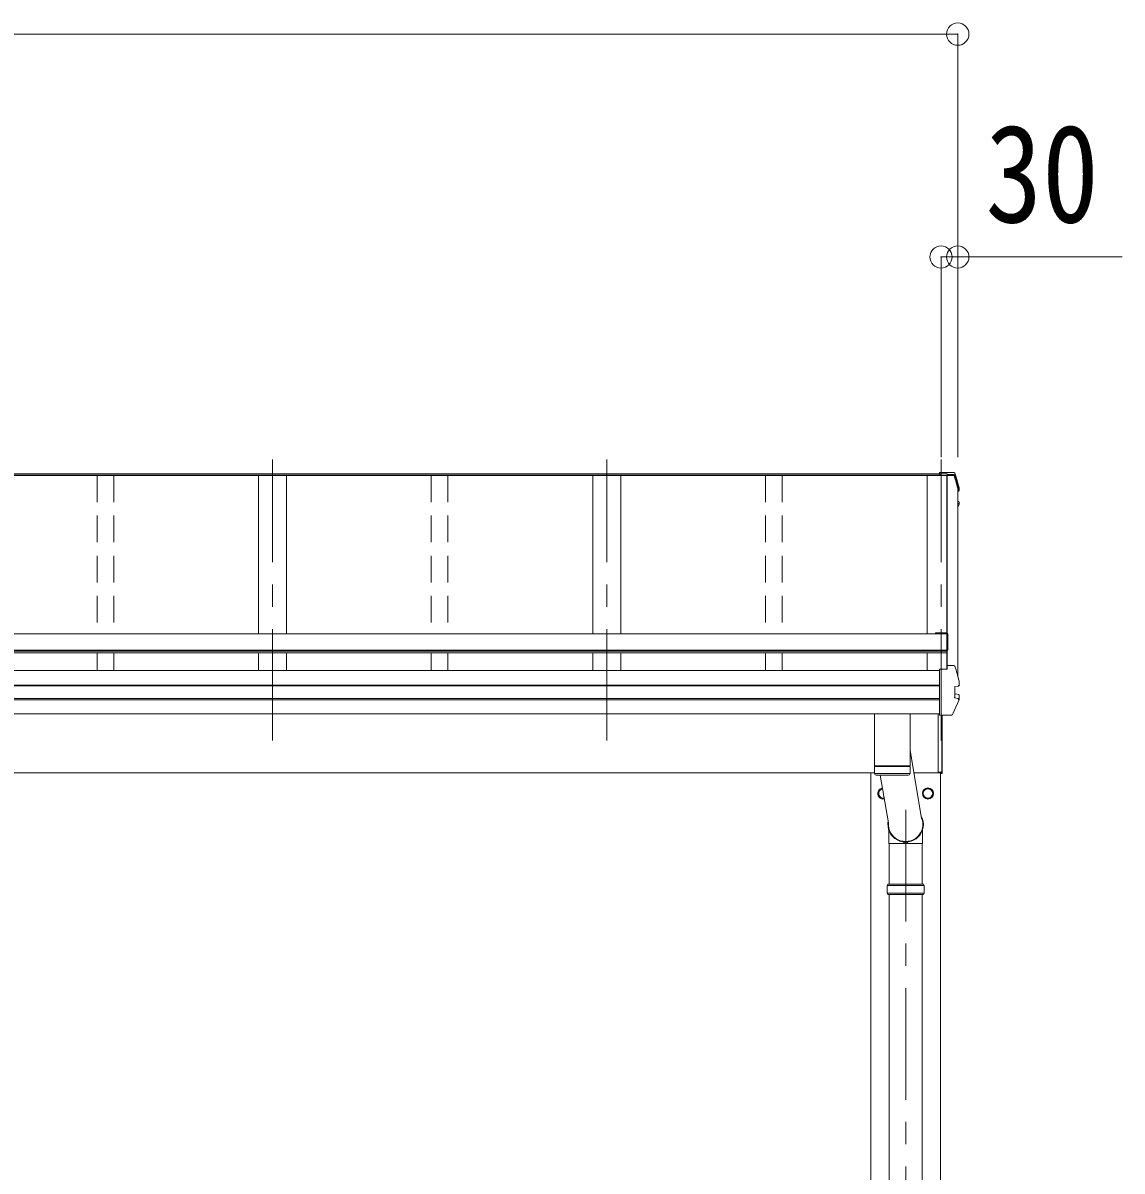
# Model space of a CAD drawing. Units: millimetres at full size, sheet at 1:40; details may follow other scales. Extents: x -11243 to 11243, y -7760 to 7760.
# Drawn here: x -3667 to -1694, y -2683 to -622 of the extents above; entities that cross this region are included whole.
import ezdxf
from ezdxf.enums import TextEntityAlignment as Align

# ---------------------------------------------------------------- set-up
doc = ezdxf.new("R2010")
doc.units = ezdxf.units.MM
doc.header["$LTSCALE"] = 40
doc.header["$PDMODE"] = 32
doc.header["$PDSIZE"] = 40
doc.linetypes.add('CHAIN1', pattern=[8, 5, -1, 1, -1])
doc.linetypes.add('DASHED1', pattern=[1.8, 1.2, -0.6])
doc.layers.add('0-3_ELV2', color=7, linetype='Continuous', lineweight=9)
doc.layers.add('0-6_OTH_LINE', color=6, linetype='Continuous', lineweight=9)
doc.styles.add('ＭＳ ゴシック', font='')
doc.styles.get('ＭＳ ゴシック').set_extended_font_data('MS Gothic')

msp = doc.modelspace()

# ---------------------------------------------------------------- linework, layer by layer
at = {"layer": '0-3_ELV2', "color": 6}
for p, q in [((-1989.18, -642.29), (-1989.18, -1401.29)), ((-2019.18, -1042.29), (-2019.18, -1401.29)), ((-1989.18, -1042.29), (-1989.18, -1401.29)), ((-1694.3, -1042.29), (-1989.18, -1042.29))]:
    msp.add_line(p, q, dxfattribs=at)
at = {"layer": '0-3_ELV2', "color": 5, "linetype": 'CHAIN1'}
for p, q in [((-3219.18, -1910.12), (-3219.18, -1405.94)), ((-2619.18, -1910.12), (-2619.18, -1405.94)), ((-2019.18, -1910.12), (-2019.18, -1405.94)), ((-2082.68, -5434.64), (-2082.68, -1999.08))]:
    msp.add_line(p, q, dxfattribs=at)
at = {"layer": '0-3_ELV2', "color": 4}
for p, q in [((-2019.18, -1433.56), (-7419.18, -1433.56)), ((-2019.18, -1434.46), (-7419.18, -1434.46)), ((-2022.18, -1431.29), (-7416.18, -1431.29)), ((-3244.18, -1434.38), (-3244.18, -1718.64)), ((-3194.18, -1434.38), (-3194.18, -1718.64)), ((-2644.18, -1434.38), (-2644.18, -1718.64)), ((-2594.18, -1434.38), (-2594.18, -1718.64)), ((-2044.18, -1434.38), (-2044.18, -1718.64)), ((-2044.18, -1434.47), (-1995.74, -1434.47)), ((-1997.17, -1429.21), (-2022.18, -1429.21)), ((-2022.18, -1433.56), (-2022.18, -1429.21)), ((-2022.18, -1431.73), (-2007.98, -1431.73)), ((-2019.18, -1434.23), (-2008.36, -1434.23)), ((-2008.88, -1434.47), (-2008.88, -1781.76)), ((-2007.98, -1431.73), (-2008.36, -1434.23)), ((-2008.28, -1434.47), (-2008.28, -1777.81)), ((-2007.98, -1432.82), (-2008.2, -1434.32)), ((-2008.2, -1434.32), (-2008.2, -1433.97)), ((-2008.2, -1434.32), (-1995.79, -1434.32)), ((-2007.98, -1432.82), (-2007.98, -1431.73)), ((-1995.93, -1432.82), (-2007.98, -1432.82)), ((-1997.17, -1429.21), (-1997.17, -1429.2)), ((-1997.17, -1429.21), (-1997.17, -1429.21)), ((-1989.18, -1457.83), (-1989.18, -1794.61)), ((-1989.18, -1460.78), (-1988.49, -1460.65)), ((-1989.18, -1461.13), (-1988.41, -1460.98)), ((-1987.92, -1462.41), (-1989.18, -1462.66)), ((-1986.86, -1461.14), (-1986.86, -1457.09)), ((-1989.18, -1480.54), (-1988.35, -1480.64)), ((-1988.34, -1480.64), (-1988.35, -1480.64)), ((-1986.76, -1486.17), (-1986.76, -1482.11)), ((-1989.18, -1484.63), (-1987.81, -1484.9)), ((-1989.18, -1486.16), (-1988.34, -1486.32)), ((-2009.08, -1718.77), (-7429.28, -1718.77)), ((-2029.08, -1716.62), (-2009.08, -1716.62)), ((-2029.08, -1716.62), (-2029.08, -1718.78)), ((-2029.08, -1718.15), (-2009.08, -1718.15)), ((-2009.08, -1752.66), (-2009.08, -1718.15)), ((-2007.08, -1718.62), (-2007.08, -1748.08)), ((-2009.08, -1747.81), (-7429.28, -1747.81)), ((-2009.08, -1749.55), (-7429.28, -1749.55)), ((-2009.08, -1748.08), (-2007.08, -1748.08)), ((-2009.08, -1752.66), (-7429.28, -1752.66)), ((-3244.18, -1752.66), (-3244.18, -1784.29)), ((-3194.18, -1752.66), (-3194.18, -1784.29)), ((-2644.18, -1752.66), (-2644.18, -1784.29)), ((-2594.18, -1752.66), (-2594.18, -1784.29)), ((-2044.18, -1752.66), (-2044.18, -1784.14)), ((-2022.18, -1784.29), (-7416.18, -1784.29)), ((-2022.18, -1782.43), (-2022.18, -1782.11)), ((-2022.18, -1783.73), (-2022.18, -1782.43)), ((-2022.18, -1863.66), (-2022.18, -1783.73)), ((-2008.93, -1782.11), (-2008.2, -1777.33)), ((-2008.91, -1782.11), (-2008.36, -1778.43)), ((-2008.36, -1782.11), (-2008.36, -1778.43)), ((-2008.2, -1776.98), (-2007.98, -1775.48)), ((-2008.2, -1776.98), (-2008.2, -1777.33)), ((-1995.93, -1775.48), (-2007.98, -1775.48)), ((-2022.18, -1810.81), (-7416.18, -1810.81)), ((-2022.18, -1811.7), (-7416.18, -1811.7)), ((-1994.75, -1813.43), (-1988.49, -1812.66)), ((-1988.49, -1812.66), (-1988.49, -1812.66)), ((-1986.86, -1811.18), (-1986.86, -1803.8)), ((-1994.75, -1813.43), (-1994.75, -1813.43)), ((-1988.35, -1834.94), (-1994.75, -1833.25)), ((-1994.75, -1833.25), (-1994.75, -1833.25)), ((-1994.18, -1813.56), (-1994.18, -1832.78)), ((-1987.81, -1827.56), (-1993.77, -1826.4)), ((-1986.76, -1836.23), (-1986.76, -1828.83)), ((-2022.18, -1834.92), (-7416.18, -1834.92)), ((-2022.18, -1836.85), (-7416.18, -1836.85)), ((-1988.35, -1834.94), (-1988.34, -1834.94)), ((-2022.18, -1861.89), (-7416.18, -1861.89)), ((-2024.18, -1861.89), (-2024.18, -1966.72)), ((-2022.18, -1864.53), (-2022.18, -1863.66)), ((-2022.18, -1864.53), (-2001.53, -1864.53)), ((-2017.68, -1969.12), (-2017.68, -1864.53)), ((-2017.18, -1968.72), (-2017.18, -1864.53)), ((-2138.47, -1968.12), (-7419.18, -1968.12)), ((-2145.18, -5268.12), (-2145.18, -1968.12)), ((-2019.18, -1968.12), (-2067.95, -1968.12)), ((-2019.18, -1966.72), (-2024.18, -1966.72)), ((-2020.18, -1968.12), (-2020.18, -5268.12)), ((-2019.18, -1969.22), (-2019.18, -1966.72)), ((-2017.68, -1969.12), (-2017.68, -1969.12)), ((-2017.68, -1969.12), (-2017.67, -1969.18)), ((-2131.27, -2004.87), (-2131.17, -2004.87)), ((-2131.27, -2005.37), (-2131.17, -2005.37)), ((-2051.27, -2004.87), (-2051.17, -2004.87)), ((-2051.27, -2005.37), (-2051.17, -2005.37))]:
    msp.add_line(p, q, dxfattribs=at)
at = {"layer": '0-3_ELV2', "color": 4, "linetype": 'DASHED1'}
for p, q in [((-3534.18, -1434.38), (-3534.18, -1718.77)), ((-3504.18, -1434.38), (-3504.18, -1718.77)), ((-2934.18, -1434.38), (-2934.18, -1718.77)), ((-2904.18, -1434.38), (-2904.18, -1718.77)), ((-2334.18, -1434.38), (-2334.18, -1718.77)), ((-2304.18, -1434.38), (-2304.18, -1718.77)), ((-3534.18, -1752.66), (-3534.18, -1784.29)), ((-3504.18, -1752.66), (-3504.18, -1784.29)), ((-2934.18, -1752.66), (-2934.18, -1784.29)), ((-2904.18, -1752.66), (-2904.18, -1784.29)), ((-2334.18, -1752.66), (-2334.18, -1784.29)), ((-2304.18, -1752.66), (-2304.18, -1784.29))]:
    msp.add_line(p, q, dxfattribs=at)
at = {"layer": '0-3_ELV2'}
for p, q in [((-2138.68, -1955.43), (-2138.68, -1861.89)), ((-2074.68, -1861.89), (-2074.68, -1955.43)), ((-2074.68, -1928.24), (-2054.24, -2049.29)), ((-2138.68, -1955.43), (-2074.68, -1955.43)), ((-2138.68, -1956.43), (-2074.68, -1956.43)), ((-2138.45, -1969.48), (-2138.68, -1956.43)), ((-2134.18, -1955.43), (-2134.16, -1956.43)), ((-2079.18, -1955.43), (-2079.19, -1956.43)), ((-2074.68, -1956.43), (-2074.9, -1969.48)), ((-2074.9, -1969.43), (-2138.45, -1969.43)), ((-2135.45, -1972.43), (-2077.91, -1972.43)), ((-2113.32, -2057.89), (-2128.39, -1972.43)), ((-2052.53, -2094.84), (-2052.53, -2071.04)), ((-2112.53, -2168.12), (-2112.53, -2094.84)), ((-2085.36, -2095.18), (-2086.49, -2092.06)), ((-2079.76, -2094.55), (-2085.59, -2094.55)), ((-2079.99, -2095.18), (-2085.36, -2095.18)), ((-2079.99, -2095.18), (-2078.86, -2092.06)), ((-2052.53, -2094.84), (-2079.87, -2094.84)), ((-2052.83, -2168.12), (-2052.83, -2094.84)), ((-2115.68, -2170.12), (-2114.68, -2168.12)), ((-2115.68, -2170.12), (-2049.68, -2170.12)), ((-2115.68, -2184.12), (-2115.68, -2170.12)), ((-2114.68, -2168.12), (-2050.68, -2168.12)), ((-2049.68, -2170.12), (-2050.68, -2168.12)), ((-2049.68, -2184.12), (-2049.68, -2170.12)), ((-2115.68, -2184.12), (-2049.68, -2184.12)), ((-2115.68, -2184.12), (-2114.68, -2186.12)), ((-2050.68, -2186.12), (-2114.68, -2186.12)), ((-2112.53, -3298.12), (-2112.53, -2186.12)), ((-2052.83, -3298.12), (-2052.83, -2186.12)), ((-2049.68, -2184.12), (-2050.68, -2186.12))]:
    msp.add_line(p, q, dxfattribs=at)
at = {"layer": '0-3_ELV2', "color": 4}
for points in [[(-2022.18, -1433.24), (-2019.18, -1433.24), (-2019.18, -1434.23)], [(-1994.31, -1430.48), (-1994.44, -1430.19), (-1994.61, -1429.92), (-1994.83, -1429.7), (-1995.08, -1429.51), (-1995.36, -1429.38), (-1995.62, -1429.3), (-1995.86, -1429.26), (-1996.09, -1429.24), (-1996.35, -1429.22), (-1996.63, -1429.21), (-1996.94, -1429.21), (-1997.25, -1429.21)], [(-1986.9, -1456.77), (-1989.22, -1447.92), (-1991.68, -1439.16), (-1994.31, -1430.5)], [(-1986.9, -1456.78), (-1986.86, -1457.04), (-1986.86, -1457.09)], [(-1989.18, -1492.37), (-1988.26, -1490.14), (-1986.85, -1486.65)], [(-2022.18, -1782.11), (-2007.98, -1782.11), (-2007.98, -1775.48)], [(-1988.49, -1812.66), (-1988.26, -1812.58), (-1988.06, -1812.44), (-1987.89, -1812.22), (-1987.77, -1811.95), (-1987.7, -1811.63), (-1987.69, -1811.31), (-1987.74, -1810.98)], [(-1988.41, -1812.64), (-1988.13, -1812.56), (-1987.89, -1812.49), (-1987.65, -1812.39), (-1987.37, -1812.22), (-1987.11, -1811.95), (-1986.93, -1811.61), (-1986.88, -1811.22)], [(-1986.9, -1803.49), (-1986.86, -1803.75), (-1986.86, -1803.8)], [(-1986.86, -1811.22), (-1986.86, -1811.13), (-1986.9, -1810.87)], [(-1994.75, -1813.43), (-1994.83, -1813.45), (-1994.9, -1813.5), (-1994.97, -1813.58), (-1995.01, -1813.68), (-1995.04, -1813.79), (-1995.05, -1813.91)], [(-1994.75, -1833.25), (-1994.83, -1833.21), (-1994.9, -1833.15), (-1994.97, -1833.06), (-1995.01, -1832.96), (-1995.04, -1832.84), (-1995.05, -1832.73)], [(-1994.18, -1813.56), (-1994.16, -1813.44), (-1994.13, -1813.35)], [(-1986.85, -1836.71), (-1989.71, -1843.52), (-1992.66, -1850.25), (-1995.69, -1856.9), (-1998.82, -1863.47)], [(-1987.66, -1836.92), (-1987.57, -1836.59), (-1987.54, -1836.23), (-1987.59, -1835.87), (-1987.7, -1835.54), (-1987.87, -1835.26), (-1988.09, -1835.06), (-1988.34, -1834.94)], [(-1986.87, -1836.72), (-1986.79, -1836.56), (-1986.76, -1836.39), (-1986.76, -1836.21)], [(-2001.51, -1864.53), (-2001.13, -1864.52), (-2000.78, -1864.51), (-2000.47, -1864.49), (-2000.19, -1864.46), (-1999.88, -1864.39), (-1999.55, -1864.25), (-1999.24, -1864.03), (-1998.98, -1863.75), (-1998.8, -1863.42)], [(-2017.67, -1969.22), (-2017.68, -1969.22), (-2019.18, -1969.22)], [(-2017.67, -1969.18), (-2017.67, -1969.22), (-2017.67, -1969.22)], [(-2121.06, -2014), (-2122.68, -2014.93), (-2131.18, -2010.03), (-2131.18, -2000.21), (-2124.2, -1996.19)]]:
    msp.add_lwpolyline(points, dxfattribs=at)
msp.add_lwpolyline([(-2042.68, -1995.3), (-2034.18, -2000.21), (-2034.18, -2010.03), (-2042.68, -2014.93), (-2051.18, -2010.03), (-2051.18, -2000.21)], close=True, dxfattribs=at)
at = {"layer": '0-3_ELV2'}
msp.add_lwpolyline([(-2085.48, -2094.84), (-2112.83, -2094.84), (-2112.83, -2071.04)], dxfattribs=at)
at = {"layer": '0-3_ELV2', "color": 4}
for radius in [10, 8.5]:
    msp.add_circle((-2042.68, -2005.12), radius, dxfattribs=at)
for centre, radius, start, end in [((-1995.93, -1434.52), 1.7, 17.09071, 90.04324), ((-2472.19, -1580.48), 498.32, 13.87531, 17.05651), ((-2472.18, -1580.48), 499.82, 13.85121, 17.03953), ((-1988.16, -1461.14), 1.3, 280.89642, 13.7954), ((-1988.06, -1482.11), 1.3, 0.0377, 79.0995), ((-2451.5, -1301.26), 498.64, 337.99835, 338.21754), ((-2451.5, -1301.61), 498.64, 337.99835, 338.25759), ((-1988.06, -1486.17), 1.3, 338.33785, 79.1132), ((-2009.08, -1718.62), 2, 0, 90), ((-1995.93, -1777.18), 1.7, 17.09071, 90.04324), ((-2472.18, -1923.14), 499.82, 13.85121, 17.03953), ((-1993.68, -1825.91), 0.499, 180.05239, 259.08482), ((-1988.06, -1828.83), 1.3, 0.0377, 79.0995), ((-2029.82, -1954.05), 12.15, 359.0404, 0.9596), ((-2017.68, -1968.72), 0.5, 270.5, 0), ((-2122.68, -2005.12), 10, 99.72185, 280.27854), ((-2122.68, -2005.12), 8.5, 99.67273, 280.32766), ((-2122.68, -2005.12), 8.6, 111.25399, 128.74601), ((-2042.68, -2005.12), 8.6, 111.25399, 128.74601), ((-2042.68, -2005.12), 8.6, 51.25399, 68.74601), ((-2122.68, -2005.12), 8.6, 171.25399, 178.33419), ((-2122.68, -2005.12), 8.6, 181.66581, 188.74601), ((-2122.68, -2005.12), 8.6, 231.25399, 248.74601), ((-2042.68, -2005.12), 8.6, 171.25399, 178.33419), ((-2042.68, -2005.12), 8.6, 181.66581, 188.74601), ((-2042.68, -2005.12), 8.6, 231.25399, 248.74601), ((-2042.68, -2005.12), 8.6, 291.25399, 308.74601), ((-2042.68, -2005.12), 8.6, 351.25399, 8.74601)]:
    msp.add_arc(centre, radius, start, end, dxfattribs=at)
at = {"layer": '0-3_ELV2'}
for centre, start, end in [((-2135.45, -1969.43), 181, 270), ((-2077.9, -1969.43), 269.95168, 359)]:
    msp.add_arc(centre, 3, start, end, dxfattribs=at)
for major_axis, ratio, start_param, end_param in [((31.85, 0), 0.984694, 2.9335503, 6.7858594), ((30.8, 0), 0.983336, 3.0411421, 6.6778673)]:
    msp.add_ellipse((-2082.68, -2060.93), major_axis=major_axis, ratio=ratio, start_param=start_param, end_param=end_param, dxfattribs=at)
at = {"layer": '0-3_ELV2', "color": 6}
for p in [(-1989.18, -642.29), (-2019.18, -1042.29), (-1989.18, -1042.29)]:
    msp.add_point(p, dxfattribs=at)
at = {"layer": '0-6_OTH_LINE'}
for p, q in [((-7449.18, -642.29), (-1989.18, -642.29)), ((-1989.18, -1042.29), (-2019.18, -1042.29))]:
    msp.add_line(p, q, dxfattribs=at)

# ---------------------------------------------------------------- texts
at = {"layer": '0-3_ELV2', "style": 'ＭＳ ゴシック', "width": 0.85}
msp.add_text('30', height=176, dxfattribs=at).set_placement((-1939.48, -1033.07), align=Align.BOTTOM_LEFT)

doc.saveas('drawing.dxf')
